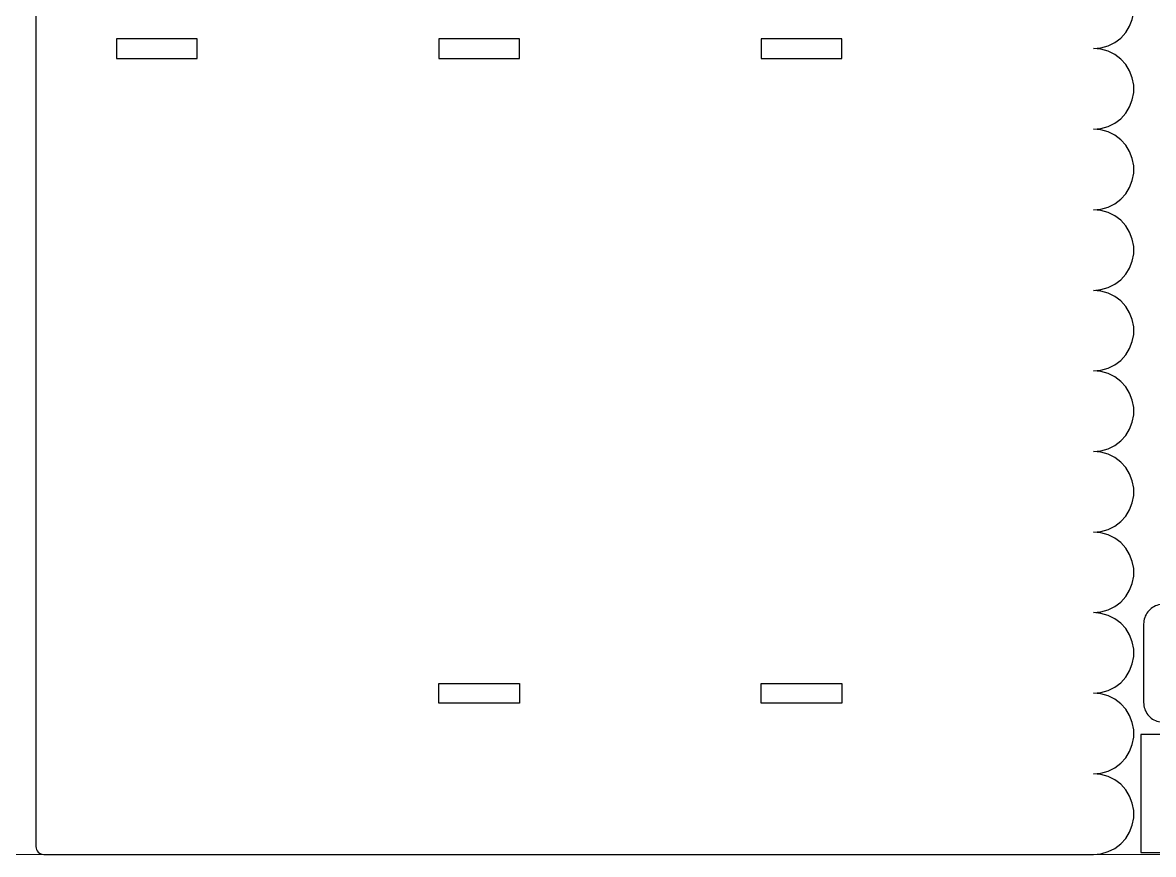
# Model space of a CAD drawing. Header units: millimetres. Extents: x -3928 to -434, y -548 to 1409.
# Drawn here: x -3645.7 to -3358.1, y 422.4 to 634 of the extents above; entities that cross this region are included whole.
import ezdxf

# ---------------------------------------------------------------- set-up
doc = ezdxf.new("R2010")
doc.units = ezdxf.units.MM
doc.header["$MEASUREMENT"] = 0
doc.layers.add('layer 1', color=7, linetype='Continuous')

msp = doc.modelspace()

# ---------------------------------------------------------------- linework, layer by layer
at = {"layer": 'layer 1', "color": 250, "lineweight": 9}
msp.add_lwpolyline([(-3928.424, 422.392), (-2728.424, 422.392), (-2728.424, 1322.392), (-3928.424, 1322.392), (-3928.424, 422.392)], close=True, dxfattribs=at)
at = {"layer": 'layer 1', "color": 1, "lineweight": 25}
for points in [[(-3642.3643, 830.392), (-3642.3643, 830.392), (-3642.3643, 424.392), (-3642.3643, 424.392)], [(-3601.3645, 629.8921), (-3601.3645, 629.8921), (-3621.8644, 629.8921), (-3621.8644, 629.8921)], [(-3621.8644, 629.8921), (-3621.8644, 629.8921), (-3621.8644, 624.8922), (-3621.8644, 624.8922)], [(-3601.3645, 624.8922), (-3601.3645, 624.8922), (-3601.3645, 629.8921), (-3601.3645, 629.8921)], [(-3519.3644, 629.8921), (-3519.3644, 629.8921), (-3539.8644, 629.8921), (-3539.8644, 629.8921)], [(-3539.8644, 629.8921), (-3539.8644, 629.8921), (-3539.8644, 624.8922), (-3539.8644, 624.8922)], [(-3519.3644, 624.8922), (-3519.3644, 624.8922), (-3519.3644, 629.8921), (-3519.3644, 629.8921)], [(-3457.8643, 629.8921), (-3457.8643, 629.8921), (-3457.8643, 624.8922), (-3457.8643, 624.8922)], [(-3437.3644, 629.8921), (-3437.3644, 629.8921), (-3457.8643, 629.8921), (-3457.8643, 629.8921)], [(-3437.3644, 624.8922), (-3437.3644, 624.8922), (-3437.3644, 629.8921), (-3437.3644, 629.8921)], [(-3621.8644, 624.8922), (-3621.8644, 624.8922), (-3601.3645, 624.8922), (-3601.3645, 624.8922)], [(-3539.8644, 624.8922), (-3539.8644, 624.8922), (-3519.3644, 624.8922), (-3519.3644, 624.8922)], [(-3457.8643, 624.8922), (-3457.8643, 624.8922), (-3437.3644, 624.8922), (-3437.3644, 624.8922)], [(-3360.5324, 481.0065), (-3360.5324, 481.0065), (-3360.5324, 461.0064), (-3360.5324, 461.0064)], [(-3539.8644, 465.8921), (-3539.8644, 465.8921), (-3519.3644, 465.8921), (-3519.3644, 465.8921)], [(-3539.8644, 460.8922), (-3539.8644, 460.8922), (-3539.8644, 465.8921), (-3539.8644, 465.8921)], [(-3519.3644, 465.8921), (-3519.3644, 465.8921), (-3519.3644, 460.8922), (-3519.3644, 460.8922)], [(-3457.8643, 465.8921), (-3457.8643, 465.8921), (-3437.3644, 465.8921), (-3437.3644, 465.8921)], [(-3457.8643, 460.8922), (-3457.8643, 460.8922), (-3457.8643, 465.8921), (-3457.8643, 465.8921)], [(-3437.3644, 465.8921), (-3437.3644, 465.8921), (-3437.3644, 460.8922), (-3437.3644, 460.8922)], [(-3519.3644, 460.8922), (-3519.3644, 460.8922), (-3539.8644, 460.8922), (-3539.8644, 460.8922)], [(-3437.3644, 460.8922), (-3437.3644, 460.8922), (-3457.8643, 460.8922), (-3457.8643, 460.8922)], [(-3361.2872, 452.8908), (-3361.2872, 452.8908), (-3361.2872, 422.8909), (-3361.2872, 422.8909)], [(-3301.2871, 452.8908), (-3301.2871, 452.8908), (-3361.2872, 452.8908), (-3361.2872, 452.8908)], [(-3640.3644, 422.3921), (-3640.3644, 422.3921), (-3373.2746, 422.3921), (-3373.2746, 422.3921)], [(-3361.2872, 422.8909), (-3361.2872, 422.8909), (-3301.2871, 422.8909), (-3301.2871, 422.8909)]]:
    msp.add_open_spline(points, degree=3, dxfattribs=at)
for points, knots in [([(-3373.2746, 627.392), (-3373.2746, 627.392), (-3371.3911, 627.5666), (-3371.3911, 627.5666), (-3371.3911, 627.5666), (-3371.3911, 627.5666), (-3369.5718, 628.0841), (-3369.5718, 628.0841), (-3369.5718, 628.0841), (-3369.5718, 628.0841), (-3367.8785, 628.9273), (-3367.8785, 628.9273), (-3367.8785, 628.9273), (-3367.8785, 628.9273), (-3366.369, 630.0671), (-3366.369, 630.0671), (-3366.369, 630.0671), (-3366.369, 630.0671), (-3365.0947, 631.4652), (-3365.0947, 631.4652), (-3365.0947, 631.4652), (-3365.0947, 631.4652), (-3364.0992, 633.0731), (-3364.0992, 633.0731), (-3364.0992, 633.0731), (-3364.0992, 633.0731), (-3363.4159, 634.837), (-3363.4159, 634.837), (-3363.4159, 634.837), (-3363.4159, 634.837), (-3363.0684, 636.6961), (-3363.0684, 636.6961), (-3363.0684, 636.6961), (-3363.0684, 636.6961), (-3363.0684, 638.5877), (-3363.0684, 638.5877), (-3363.0684, 638.5877), (-3363.0684, 638.5877), (-3363.4159, 640.4472), (-3363.4159, 640.4472), (-3363.4159, 640.4472), (-3363.4159, 640.4472), (-3364.0992, 642.2108), (-3364.0992, 642.2108), (-3364.0992, 642.2108), (-3364.0992, 642.2108), (-3365.0947, 643.8191), (-3365.0947, 643.8191), (-3365.0947, 643.8191), (-3365.0947, 643.8191), (-3366.369, 645.2168), (-3366.369, 645.2168), (-3366.369, 645.2168), (-3366.369, 645.2168), (-3367.8785, 646.357), (-3367.8785, 646.357), (-3367.8785, 646.357), (-3367.8785, 646.357), (-3369.5718, 647.1998), (-3369.5718, 647.1998), (-3369.5718, 647.1998), (-3369.5718, 647.1998), (-3371.3911, 647.7176), (-3371.3911, 647.7176), (-3371.3911, 647.7176), (-3371.3911, 647.7176), (-3373.2746, 647.8919), (-3373.2746, 647.8919)], [0, 0, 0, 0, 0.05555556, 0.05555556, 0.05555556, 0.05555556, 0.11111111, 0.11111111, 0.11111111, 0.11111111, 0.16666667, 0.16666667, 0.16666667, 0.16666667, 0.22222222, 0.22222222, 0.22222222, 0.22222222, 0.27777778, 0.27777778, 0.27777778, 0.27777778, 0.33333333, 0.33333333, 0.33333333, 0.33333333, 0.38888889, 0.38888889, 0.38888889, 0.38888889, 0.44444444, 0.44444444, 0.44444444, 0.44444444, 0.5, 0.5, 0.5, 0.5, 0.55555556, 0.55555556, 0.55555556, 0.55555556, 0.61111111, 0.61111111, 0.61111111, 0.61111111, 0.66666667, 0.66666667, 0.66666667, 0.66666667, 0.72222222, 0.72222222, 0.72222222, 0.72222222, 0.77777778, 0.77777778, 0.77777778, 0.77777778, 0.83333333, 0.83333333, 0.83333333, 0.83333333, 0.88888889, 0.88888889, 0.88888889, 0.88888889, 1, 1, 1, 1]), ([(-3373.2746, 606.8921), (-3373.2746, 606.8921), (-3371.3911, 607.0667), (-3371.3911, 607.0667), (-3371.3911, 607.0667), (-3371.3911, 607.0667), (-3369.5718, 607.5842), (-3369.5718, 607.5842), (-3369.5718, 607.5842), (-3369.5718, 607.5842), (-3367.8785, 608.4274), (-3367.8785, 608.4274), (-3367.8785, 608.4274), (-3367.8785, 608.4274), (-3366.369, 609.5672), (-3366.369, 609.5672), (-3366.369, 609.5672), (-3366.369, 609.5672), (-3365.0947, 610.9649), (-3365.0947, 610.9649), (-3365.0947, 610.9649), (-3365.0947, 610.9649), (-3364.0992, 612.5732), (-3364.0992, 612.5732), (-3364.0992, 612.5732), (-3364.0992, 612.5732), (-3363.4159, 614.3371), (-3363.4159, 614.3371), (-3363.4159, 614.3371), (-3363.4159, 614.3371), (-3363.0684, 616.1962), (-3363.0684, 616.1962), (-3363.0684, 616.1962), (-3363.0684, 616.1962), (-3363.0684, 618.0878), (-3363.0684, 618.0878), (-3363.0684, 618.0878), (-3363.0684, 618.0878), (-3363.4159, 619.947), (-3363.4159, 619.947), (-3363.4159, 619.947), (-3363.4159, 619.947), (-3364.0992, 621.7109), (-3364.0992, 621.7109), (-3364.0992, 621.7109), (-3364.0992, 621.7109), (-3365.0947, 623.3192), (-3365.0947, 623.3192), (-3365.0947, 623.3192), (-3365.0947, 623.3192), (-3366.369, 624.7169), (-3366.369, 624.7169), (-3366.369, 624.7169), (-3366.369, 624.7169), (-3367.8785, 625.8567), (-3367.8785, 625.8567), (-3367.8785, 625.8567), (-3367.8785, 625.8567), (-3369.5718, 626.6998), (-3369.5718, 626.6998), (-3369.5718, 626.6998), (-3369.5718, 626.6998), (-3371.3911, 627.2177), (-3371.3911, 627.2177), (-3371.3911, 627.2177), (-3371.3911, 627.2177), (-3373.2746, 627.392), (-3373.2746, 627.392)], [0, 0, 0, 0, 0.05555556, 0.05555556, 0.05555556, 0.05555556, 0.11111111, 0.11111111, 0.11111111, 0.11111111, 0.16666667, 0.16666667, 0.16666667, 0.16666667, 0.22222222, 0.22222222, 0.22222222, 0.22222222, 0.27777778, 0.27777778, 0.27777778, 0.27777778, 0.33333333, 0.33333333, 0.33333333, 0.33333333, 0.38888889, 0.38888889, 0.38888889, 0.38888889, 0.44444444, 0.44444444, 0.44444444, 0.44444444, 0.5, 0.5, 0.5, 0.5, 0.55555556, 0.55555556, 0.55555556, 0.55555556, 0.61111111, 0.61111111, 0.61111111, 0.61111111, 0.66666667, 0.66666667, 0.66666667, 0.66666667, 0.72222222, 0.72222222, 0.72222222, 0.72222222, 0.77777778, 0.77777778, 0.77777778, 0.77777778, 0.83333333, 0.83333333, 0.83333333, 0.83333333, 0.88888889, 0.88888889, 0.88888889, 0.88888889, 1, 1, 1, 1]), ([(-3373.2746, 586.3922), (-3373.2746, 586.3922), (-3371.3911, 586.5668), (-3371.3911, 586.5668), (-3371.3911, 586.5668), (-3371.3911, 586.5668), (-3369.5718, 587.0843), (-3369.5718, 587.0843), (-3369.5718, 587.0843), (-3369.5718, 587.0843), (-3367.8785, 587.9274), (-3367.8785, 587.9274), (-3367.8785, 587.9274), (-3367.8785, 587.9274), (-3366.369, 589.0673), (-3366.369, 589.0673), (-3366.369, 589.0673), (-3366.369, 589.0673), (-3365.0947, 590.465), (-3365.0947, 590.465), (-3365.0947, 590.465), (-3365.0947, 590.465), (-3364.0992, 592.0733), (-3364.0992, 592.0733), (-3364.0992, 592.0733), (-3364.0992, 592.0733), (-3363.4159, 593.8372), (-3363.4159, 593.8372), (-3363.4159, 593.8372), (-3363.4159, 593.8372), (-3363.0684, 595.6963), (-3363.0684, 595.6963), (-3363.0684, 595.6963), (-3363.0684, 595.6963), (-3363.0684, 597.5879), (-3363.0684, 597.5879), (-3363.0684, 597.5879), (-3363.0684, 597.5879), (-3363.4159, 599.447), (-3363.4159, 599.447), (-3363.4159, 599.447), (-3363.4159, 599.447), (-3364.0992, 601.2109), (-3364.0992, 601.2109), (-3364.0992, 601.2109), (-3364.0992, 601.2109), (-3365.0947, 602.8189), (-3365.0947, 602.8189), (-3365.0947, 602.8189), (-3365.0947, 602.8189), (-3366.369, 604.217), (-3366.369, 604.217), (-3366.369, 604.217), (-3366.369, 604.217), (-3367.8785, 605.3568), (-3367.8785, 605.3568), (-3367.8785, 605.3568), (-3367.8785, 605.3568), (-3369.5718, 606.1999), (-3369.5718, 606.1999), (-3369.5718, 606.1999), (-3369.5718, 606.1999), (-3371.3911, 606.7174), (-3371.3911, 606.7174), (-3371.3911, 606.7174), (-3371.3911, 606.7174), (-3373.2746, 606.8921), (-3373.2746, 606.8921)], [0, 0, 0, 0, 0.05555556, 0.05555556, 0.05555556, 0.05555556, 0.11111111, 0.11111111, 0.11111111, 0.11111111, 0.16666667, 0.16666667, 0.16666667, 0.16666667, 0.22222222, 0.22222222, 0.22222222, 0.22222222, 0.27777778, 0.27777778, 0.27777778, 0.27777778, 0.33333333, 0.33333333, 0.33333333, 0.33333333, 0.38888889, 0.38888889, 0.38888889, 0.38888889, 0.44444444, 0.44444444, 0.44444444, 0.44444444, 0.5, 0.5, 0.5, 0.5, 0.55555556, 0.55555556, 0.55555556, 0.55555556, 0.61111111, 0.61111111, 0.61111111, 0.61111111, 0.66666667, 0.66666667, 0.66666667, 0.66666667, 0.72222222, 0.72222222, 0.72222222, 0.72222222, 0.77777778, 0.77777778, 0.77777778, 0.77777778, 0.83333333, 0.83333333, 0.83333333, 0.83333333, 0.88888889, 0.88888889, 0.88888889, 0.88888889, 1, 1, 1, 1]), ([(-3373.2746, 565.8922), (-3373.2746, 565.8922), (-3371.3911, 566.0665), (-3371.3911, 566.0665), (-3371.3911, 566.0665), (-3371.3911, 566.0665), (-3369.5718, 566.5844), (-3369.5718, 566.5844), (-3369.5718, 566.5844), (-3369.5718, 566.5844), (-3367.8785, 567.4272), (-3367.8785, 567.4272), (-3367.8785, 567.4272), (-3367.8785, 567.4272), (-3366.369, 568.5673), (-3366.369, 568.5673), (-3366.369, 568.5673), (-3366.369, 568.5673), (-3365.0947, 569.9651), (-3365.0947, 569.9651), (-3365.0947, 569.9651), (-3365.0947, 569.9651), (-3364.0992, 571.5734), (-3364.0992, 571.5734), (-3364.0992, 571.5734), (-3364.0992, 571.5734), (-3363.4159, 573.3369), (-3363.4159, 573.3369), (-3363.4159, 573.3369), (-3363.4159, 573.3369), (-3363.0684, 575.1964), (-3363.0684, 575.1964), (-3363.0684, 575.1964), (-3363.0684, 575.1964), (-3363.0684, 577.088), (-3363.0684, 577.088), (-3363.0684, 577.088), (-3363.0684, 577.088), (-3363.4159, 578.9471), (-3363.4159, 578.9471), (-3363.4159, 578.9471), (-3363.4159, 578.9471), (-3364.0992, 580.711), (-3364.0992, 580.711), (-3364.0992, 580.711), (-3364.0992, 580.711), (-3365.0947, 582.319), (-3365.0947, 582.319), (-3365.0947, 582.319), (-3365.0947, 582.319), (-3366.369, 583.717), (-3366.369, 583.717), (-3366.369, 583.717), (-3366.369, 583.717), (-3367.8785, 584.8569), (-3367.8785, 584.8569), (-3367.8785, 584.8569), (-3367.8785, 584.8569), (-3369.5718, 585.7), (-3369.5718, 585.7), (-3369.5718, 585.7), (-3369.5718, 585.7), (-3371.3911, 586.2175), (-3371.3911, 586.2175), (-3371.3911, 586.2175), (-3371.3911, 586.2175), (-3373.2746, 586.3922), (-3373.2746, 586.3922)], [0, 0, 0, 0, 0.05555556, 0.05555556, 0.05555556, 0.05555556, 0.11111111, 0.11111111, 0.11111111, 0.11111111, 0.16666667, 0.16666667, 0.16666667, 0.16666667, 0.22222222, 0.22222222, 0.22222222, 0.22222222, 0.27777778, 0.27777778, 0.27777778, 0.27777778, 0.33333333, 0.33333333, 0.33333333, 0.33333333, 0.38888889, 0.38888889, 0.38888889, 0.38888889, 0.44444444, 0.44444444, 0.44444444, 0.44444444, 0.5, 0.5, 0.5, 0.5, 0.55555556, 0.55555556, 0.55555556, 0.55555556, 0.61111111, 0.61111111, 0.61111111, 0.61111111, 0.66666667, 0.66666667, 0.66666667, 0.66666667, 0.72222222, 0.72222222, 0.72222222, 0.72222222, 0.77777778, 0.77777778, 0.77777778, 0.77777778, 0.83333333, 0.83333333, 0.83333333, 0.83333333, 0.88888889, 0.88888889, 0.88888889, 0.88888889, 1, 1, 1, 1]), ([(-3373.2746, 545.392), (-3373.2746, 545.392), (-3371.3911, 545.5666), (-3371.3911, 545.5666), (-3371.3911, 545.5666), (-3371.3911, 545.5666), (-3369.5718, 546.0841), (-3369.5718, 546.0841), (-3369.5718, 546.0841), (-3369.5718, 546.0841), (-3367.8785, 546.9273), (-3367.8785, 546.9273), (-3367.8785, 546.9273), (-3367.8785, 546.9273), (-3366.369, 548.0671), (-3366.369, 548.0671), (-3366.369, 548.0671), (-3366.369, 548.0671), (-3365.0947, 549.4651), (-3365.0947, 549.4651), (-3365.0947, 549.4651), (-3365.0947, 549.4651), (-3364.0992, 551.0731), (-3364.0992, 551.0731), (-3364.0992, 551.0731), (-3364.0992, 551.0731), (-3363.4159, 552.837), (-3363.4159, 552.837), (-3363.4159, 552.837), (-3363.4159, 552.837), (-3363.0684, 554.6965), (-3363.0684, 554.6965), (-3363.0684, 554.6965), (-3363.0684, 554.6965), (-3363.0684, 556.5877), (-3363.0684, 556.5877), (-3363.0684, 556.5877), (-3363.0684, 556.5877), (-3363.4159, 558.4472), (-3363.4159, 558.4472), (-3363.4159, 558.4472), (-3363.4159, 558.4472), (-3364.0992, 560.2107), (-3364.0992, 560.2107), (-3364.0992, 560.2107), (-3364.0992, 560.2107), (-3365.0947, 561.8191), (-3365.0947, 561.8191), (-3365.0947, 561.8191), (-3365.0947, 561.8191), (-3366.369, 563.2168), (-3366.369, 563.2168), (-3366.369, 563.2168), (-3366.369, 563.2168), (-3367.8785, 564.3569), (-3367.8785, 564.3569), (-3367.8785, 564.3569), (-3367.8785, 564.3569), (-3369.5718, 565.2001), (-3369.5718, 565.2001), (-3369.5718, 565.2001), (-3369.5718, 565.2001), (-3371.3911, 565.7176), (-3371.3911, 565.7176), (-3371.3911, 565.7176), (-3371.3911, 565.7176), (-3373.2746, 565.8922), (-3373.2746, 565.8922)], [0, 0, 0, 0, 0.05555556, 0.05555556, 0.05555556, 0.05555556, 0.11111111, 0.11111111, 0.11111111, 0.11111111, 0.16666667, 0.16666667, 0.16666667, 0.16666667, 0.22222222, 0.22222222, 0.22222222, 0.22222222, 0.27777778, 0.27777778, 0.27777778, 0.27777778, 0.33333333, 0.33333333, 0.33333333, 0.33333333, 0.38888889, 0.38888889, 0.38888889, 0.38888889, 0.44444444, 0.44444444, 0.44444444, 0.44444444, 0.5, 0.5, 0.5, 0.5, 0.55555556, 0.55555556, 0.55555556, 0.55555556, 0.61111111, 0.61111111, 0.61111111, 0.61111111, 0.66666667, 0.66666667, 0.66666667, 0.66666667, 0.72222222, 0.72222222, 0.72222222, 0.72222222, 0.77777778, 0.77777778, 0.77777778, 0.77777778, 0.83333333, 0.83333333, 0.83333333, 0.83333333, 0.88888889, 0.88888889, 0.88888889, 0.88888889, 1, 1, 1, 1]), ([(-3373.2746, 524.892), (-3373.2746, 524.892), (-3371.3911, 525.0667), (-3371.3911, 525.0667), (-3371.3911, 525.0667), (-3371.3911, 525.0667), (-3369.5718, 525.5842), (-3369.5718, 525.5842), (-3369.5718, 525.5842), (-3369.5718, 525.5842), (-3367.8785, 526.4273), (-3367.8785, 526.4273), (-3367.8785, 526.4273), (-3367.8785, 526.4273), (-3366.369, 527.5672), (-3366.369, 527.5672), (-3366.369, 527.5672), (-3366.369, 527.5672), (-3365.0947, 528.9652), (-3365.0947, 528.9652), (-3365.0947, 528.9652), (-3365.0947, 528.9652), (-3364.0992, 530.5732), (-3364.0992, 530.5732), (-3364.0992, 530.5732), (-3364.0992, 530.5732), (-3363.4159, 532.3371), (-3363.4159, 532.3371), (-3363.4159, 532.3371), (-3363.4159, 532.3371), (-3363.0684, 534.1962), (-3363.0684, 534.1962), (-3363.0684, 534.1962), (-3363.0684, 534.1962), (-3363.0684, 536.0878), (-3363.0684, 536.0878), (-3363.0684, 536.0878), (-3363.0684, 536.0878), (-3363.4159, 537.9473), (-3363.4159, 537.9473), (-3363.4159, 537.9473), (-3363.4159, 537.9473), (-3364.0992, 539.7108), (-3364.0992, 539.7108), (-3364.0992, 539.7108), (-3364.0992, 539.7108), (-3365.0947, 541.3191), (-3365.0947, 541.3191), (-3365.0947, 541.3191), (-3365.0947, 541.3191), (-3366.369, 542.7169), (-3366.369, 542.7169), (-3366.369, 542.7169), (-3366.369, 542.7169), (-3367.8785, 543.8567), (-3367.8785, 543.8567), (-3367.8785, 543.8567), (-3367.8785, 543.8567), (-3369.5718, 544.6998), (-3369.5718, 544.6998), (-3369.5718, 544.6998), (-3369.5718, 544.6998), (-3371.3911, 545.2177), (-3371.3911, 545.2177), (-3371.3911, 545.2177), (-3371.3911, 545.2177), (-3373.2746, 545.392), (-3373.2746, 545.392)], [0, 0, 0, 0, 0.05555556, 0.05555556, 0.05555556, 0.05555556, 0.11111111, 0.11111111, 0.11111111, 0.11111111, 0.16666667, 0.16666667, 0.16666667, 0.16666667, 0.22222222, 0.22222222, 0.22222222, 0.22222222, 0.27777778, 0.27777778, 0.27777778, 0.27777778, 0.33333333, 0.33333333, 0.33333333, 0.33333333, 0.38888889, 0.38888889, 0.38888889, 0.38888889, 0.44444444, 0.44444444, 0.44444444, 0.44444444, 0.5, 0.5, 0.5, 0.5, 0.55555556, 0.55555556, 0.55555556, 0.55555556, 0.61111111, 0.61111111, 0.61111111, 0.61111111, 0.66666667, 0.66666667, 0.66666667, 0.66666667, 0.72222222, 0.72222222, 0.72222222, 0.72222222, 0.77777778, 0.77777778, 0.77777778, 0.77777778, 0.83333333, 0.83333333, 0.83333333, 0.83333333, 0.88888889, 0.88888889, 0.88888889, 0.88888889, 1, 1, 1, 1]), ([(-3373.2746, 504.3921), (-3373.2746, 504.3921), (-3371.3911, 504.5668), (-3371.3911, 504.5668), (-3371.3911, 504.5668), (-3371.3911, 504.5668), (-3369.5718, 505.0843), (-3369.5718, 505.0843), (-3369.5718, 505.0843), (-3369.5718, 505.0843), (-3367.8785, 505.9274), (-3367.8785, 505.9274), (-3367.8785, 505.9274), (-3367.8785, 505.9274), (-3366.369, 507.0672), (-3366.369, 507.0672), (-3366.369, 507.0672), (-3366.369, 507.0672), (-3365.0947, 508.465), (-3365.0947, 508.465), (-3365.0947, 508.465), (-3365.0947, 508.465), (-3364.0992, 510.0733), (-3364.0992, 510.0733), (-3364.0992, 510.0733), (-3364.0992, 510.0733), (-3363.4159, 511.8372), (-3363.4159, 511.8372), (-3363.4159, 511.8372), (-3363.4159, 511.8372), (-3363.0684, 513.6963), (-3363.0684, 513.6963), (-3363.0684, 513.6963), (-3363.0684, 513.6963), (-3363.0684, 515.5879), (-3363.0684, 515.5879), (-3363.0684, 515.5879), (-3363.0684, 515.5879), (-3363.4159, 517.447), (-3363.4159, 517.447), (-3363.4159, 517.447), (-3363.4159, 517.447), (-3364.0992, 519.2109), (-3364.0992, 519.2109), (-3364.0992, 519.2109), (-3364.0992, 519.2109), (-3365.0947, 520.8192), (-3365.0947, 520.8192), (-3365.0947, 520.8192), (-3365.0947, 520.8192), (-3366.369, 522.2169), (-3366.369, 522.2169), (-3366.369, 522.2169), (-3366.369, 522.2169), (-3367.8785, 523.3568), (-3367.8785, 523.3568), (-3367.8785, 523.3568), (-3367.8785, 523.3568), (-3369.5718, 524.1999), (-3369.5718, 524.1999), (-3369.5718, 524.1999), (-3369.5718, 524.1999), (-3371.3911, 524.7174), (-3371.3911, 524.7174), (-3371.3911, 524.7174), (-3371.3911, 524.7174), (-3373.2746, 524.892), (-3373.2746, 524.892)], [0, 0, 0, 0, 0.05555556, 0.05555556, 0.05555556, 0.05555556, 0.11111111, 0.11111111, 0.11111111, 0.11111111, 0.16666667, 0.16666667, 0.16666667, 0.16666667, 0.22222222, 0.22222222, 0.22222222, 0.22222222, 0.27777778, 0.27777778, 0.27777778, 0.27777778, 0.33333333, 0.33333333, 0.33333333, 0.33333333, 0.38888889, 0.38888889, 0.38888889, 0.38888889, 0.44444444, 0.44444444, 0.44444444, 0.44444444, 0.5, 0.5, 0.5, 0.5, 0.55555556, 0.55555556, 0.55555556, 0.55555556, 0.61111111, 0.61111111, 0.61111111, 0.61111111, 0.66666667, 0.66666667, 0.66666667, 0.66666667, 0.72222222, 0.72222222, 0.72222222, 0.72222222, 0.77777778, 0.77777778, 0.77777778, 0.77777778, 0.83333333, 0.83333333, 0.83333333, 0.83333333, 0.88888889, 0.88888889, 0.88888889, 0.88888889, 1, 1, 1, 1]), ([(-3373.2746, 483.8922), (-3373.2746, 483.8922), (-3371.3911, 484.0665), (-3371.3911, 484.0665), (-3371.3911, 484.0665), (-3371.3911, 484.0665), (-3369.5718, 484.5844), (-3369.5718, 484.5844), (-3369.5718, 484.5844), (-3369.5718, 484.5844), (-3367.8785, 485.4275), (-3367.8785, 485.4275), (-3367.8785, 485.4275), (-3367.8785, 485.4275), (-3366.369, 486.5673), (-3366.369, 486.5673), (-3366.369, 486.5673), (-3366.369, 486.5673), (-3365.0947, 487.965), (-3365.0947, 487.965), (-3365.0947, 487.965), (-3365.0947, 487.965), (-3364.0992, 489.5733), (-3364.0992, 489.5733), (-3364.0992, 489.5733), (-3364.0992, 489.5733), (-3363.4159, 491.3369), (-3363.4159, 491.3369), (-3363.4159, 491.3369), (-3363.4159, 491.3369), (-3363.0684, 493.1964), (-3363.0684, 493.1964), (-3363.0684, 493.1964), (-3363.0684, 493.1964), (-3363.0684, 495.088), (-3363.0684, 495.088), (-3363.0684, 495.088), (-3363.0684, 495.088), (-3363.4159, 496.9471), (-3363.4159, 496.9471), (-3363.4159, 496.9471), (-3363.4159, 496.9471), (-3364.0992, 498.711), (-3364.0992, 498.711), (-3364.0992, 498.711), (-3364.0992, 498.711), (-3365.0947, 500.319), (-3365.0947, 500.319), (-3365.0947, 500.319), (-3365.0947, 500.319), (-3366.369, 501.717), (-3366.369, 501.717), (-3366.369, 501.717), (-3366.369, 501.717), (-3367.8785, 502.8568), (-3367.8785, 502.8568), (-3367.8785, 502.8568), (-3367.8785, 502.8568), (-3369.5718, 503.7), (-3369.5718, 503.7), (-3369.5718, 503.7), (-3369.5718, 503.7), (-3371.3911, 504.2175), (-3371.3911, 504.2175), (-3371.3911, 504.2175), (-3371.3911, 504.2175), (-3373.2746, 504.3921), (-3373.2746, 504.3921)], [0, 0, 0, 0, 0.05555556, 0.05555556, 0.05555556, 0.05555556, 0.11111111, 0.11111111, 0.11111111, 0.11111111, 0.16666667, 0.16666667, 0.16666667, 0.16666667, 0.22222222, 0.22222222, 0.22222222, 0.22222222, 0.27777778, 0.27777778, 0.27777778, 0.27777778, 0.33333333, 0.33333333, 0.33333333, 0.33333333, 0.38888889, 0.38888889, 0.38888889, 0.38888889, 0.44444444, 0.44444444, 0.44444444, 0.44444444, 0.5, 0.5, 0.5, 0.5, 0.55555556, 0.55555556, 0.55555556, 0.55555556, 0.61111111, 0.61111111, 0.61111111, 0.61111111, 0.66666667, 0.66666667, 0.66666667, 0.66666667, 0.72222222, 0.72222222, 0.72222222, 0.72222222, 0.77777778, 0.77777778, 0.77777778, 0.77777778, 0.83333333, 0.83333333, 0.83333333, 0.83333333, 0.88888889, 0.88888889, 0.88888889, 0.88888889, 1, 1, 1, 1]), ([(-3373.2746, 463.3919), (-3373.2746, 463.3919), (-3371.3911, 463.5666), (-3371.3911, 463.5666), (-3371.3911, 463.5666), (-3371.3911, 463.5666), (-3369.5718, 464.0841), (-3369.5718, 464.0841), (-3369.5718, 464.0841), (-3369.5718, 464.0841), (-3367.8785, 464.9272), (-3367.8785, 464.9272), (-3367.8785, 464.9272), (-3367.8785, 464.9272), (-3366.369, 466.0671), (-3366.369, 466.0671), (-3366.369, 466.0671), (-3366.369, 466.0671), (-3365.0947, 467.4651), (-3365.0947, 467.4651), (-3365.0947, 467.4651), (-3365.0947, 467.4651), (-3364.0992, 469.0734), (-3364.0992, 469.0734), (-3364.0992, 469.0734), (-3364.0992, 469.0734), (-3363.4159, 470.837), (-3363.4159, 470.837), (-3363.4159, 470.837), (-3363.4159, 470.837), (-3363.0684, 472.6965), (-3363.0684, 472.6965), (-3363.0684, 472.6965), (-3363.0684, 472.6965), (-3363.0684, 474.5877), (-3363.0684, 474.5877), (-3363.0684, 474.5877), (-3363.0684, 474.5877), (-3363.4159, 476.4472), (-3363.4159, 476.4472), (-3363.4159, 476.4472), (-3363.4159, 476.4472), (-3364.0992, 478.2107), (-3364.0992, 478.2107), (-3364.0992, 478.2107), (-3364.0992, 478.2107), (-3365.0947, 479.819), (-3365.0947, 479.819), (-3365.0947, 479.819), (-3365.0947, 479.819), (-3366.369, 481.2167), (-3366.369, 481.2167), (-3366.369, 481.2167), (-3366.369, 481.2167), (-3367.8785, 482.3569), (-3367.8785, 482.3569), (-3367.8785, 482.3569), (-3367.8785, 482.3569), (-3369.5718, 483.2001), (-3369.5718, 483.2001), (-3369.5718, 483.2001), (-3369.5718, 483.2001), (-3371.3911, 483.7176), (-3371.3911, 483.7176), (-3371.3911, 483.7176), (-3371.3911, 483.7176), (-3373.2746, 483.8922), (-3373.2746, 483.8922)], [0, 0, 0, 0, 0.05555556, 0.05555556, 0.05555556, 0.05555556, 0.11111111, 0.11111111, 0.11111111, 0.11111111, 0.16666667, 0.16666667, 0.16666667, 0.16666667, 0.22222222, 0.22222222, 0.22222222, 0.22222222, 0.27777778, 0.27777778, 0.27777778, 0.27777778, 0.33333333, 0.33333333, 0.33333333, 0.33333333, 0.38888889, 0.38888889, 0.38888889, 0.38888889, 0.44444444, 0.44444444, 0.44444444, 0.44444444, 0.5, 0.5, 0.5, 0.5, 0.55555556, 0.55555556, 0.55555556, 0.55555556, 0.61111111, 0.61111111, 0.61111111, 0.61111111, 0.66666667, 0.66666667, 0.66666667, 0.66666667, 0.72222222, 0.72222222, 0.72222222, 0.72222222, 0.77777778, 0.77777778, 0.77777778, 0.77777778, 0.83333333, 0.83333333, 0.83333333, 0.83333333, 0.88888889, 0.88888889, 0.88888889, 0.88888889, 1, 1, 1, 1]), ([(-3355.5325, 486.0064), (-3355.5325, 486.0064), (-3355.9453, 485.9895), (-3355.9453, 485.9895), (-3355.9453, 485.9895), (-3355.9453, 485.9895), (-3356.3555, 485.9383), (-3356.3555, 485.9383), (-3356.3555, 485.9383), (-3356.3555, 485.9383), (-3356.7598, 485.8533), (-3356.7598, 485.8533), (-3356.7598, 485.8533), (-3356.7598, 485.8533), (-3357.156, 485.7355), (-3357.156, 485.7355), (-3357.156, 485.7355), (-3357.156, 485.7355), (-3357.5409, 485.5852), (-3357.5409, 485.5852), (-3357.5409, 485.5852), (-3357.5409, 485.5852), (-3357.9123, 485.4039), (-3357.9123, 485.4039), (-3357.9123, 485.4039), (-3357.9123, 485.4039), (-3358.2672, 485.1922), (-3358.2672, 485.1922), (-3358.2672, 485.1922), (-3358.2672, 485.1922), (-3358.6034, 484.9519), (-3358.6034, 484.9519), (-3358.6034, 484.9519), (-3358.6034, 484.9519), (-3358.9188, 484.6849), (-3358.9188, 484.6849), (-3358.9188, 484.6849), (-3358.9188, 484.6849), (-3359.2113, 484.3928), (-3359.2113, 484.3928), (-3359.2113, 484.3928), (-3359.2113, 484.3928), (-3359.4783, 484.0774), (-3359.4783, 484.0774), (-3359.4783, 484.0774), (-3359.4783, 484.0774), (-3359.7182, 483.7412), (-3359.7182, 483.7412), (-3359.7182, 483.7412), (-3359.7182, 483.7412), (-3359.9299, 483.3863), (-3359.9299, 483.3863), (-3359.9299, 483.3863), (-3359.9299, 483.3863), (-3360.1112, 483.0148), (-3360.1112, 483.0148), (-3360.1112, 483.0148), (-3360.1112, 483.0148), (-3360.2615, 482.63), (-3360.2615, 482.63), (-3360.2615, 482.63), (-3360.2615, 482.63), (-3360.3797, 482.2338), (-3360.3797, 482.2338), (-3360.3797, 482.2338), (-3360.3797, 482.2338), (-3360.4643, 481.8295), (-3360.4643, 481.8295), (-3360.4643, 481.8295), (-3360.4643, 481.8295), (-3360.5155, 481.4192), (-3360.5155, 481.4192), (-3360.5155, 481.4192), (-3360.5155, 481.4192), (-3360.5324, 481.0065), (-3360.5324, 481.0065)], [0, 0, 0, 0, 0.05, 0.05, 0.05, 0.05, 0.1, 0.1, 0.1, 0.1, 0.15, 0.15, 0.15, 0.15, 0.2, 0.2, 0.2, 0.2, 0.25, 0.25, 0.25, 0.25, 0.3, 0.3, 0.3, 0.3, 0.35, 0.35, 0.35, 0.35, 0.4, 0.4, 0.4, 0.4, 0.45, 0.45, 0.45, 0.45, 0.5, 0.5, 0.5, 0.5, 0.55, 0.55, 0.55, 0.55, 0.6, 0.6, 0.6, 0.6, 0.65, 0.65, 0.65, 0.65, 0.7, 0.7, 0.7, 0.7, 0.75, 0.75, 0.75, 0.75, 0.8, 0.8, 0.8, 0.8, 0.85, 0.85, 0.85, 0.85, 0.9, 0.9, 0.9, 0.9, 1, 1, 1, 1]), ([(-3373.2746, 442.892), (-3373.2746, 442.892), (-3371.3911, 443.0667), (-3371.3911, 443.0667), (-3371.3911, 443.0667), (-3371.3911, 443.0667), (-3369.5718, 443.5842), (-3369.5718, 443.5842), (-3369.5718, 443.5842), (-3369.5718, 443.5842), (-3367.8785, 444.4273), (-3367.8785, 444.4273), (-3367.8785, 444.4273), (-3367.8785, 444.4273), (-3366.369, 445.5671), (-3366.369, 445.5671), (-3366.369, 445.5671), (-3366.369, 445.5671), (-3365.0947, 446.9652), (-3365.0947, 446.9652), (-3365.0947, 446.9652), (-3365.0947, 446.9652), (-3364.0992, 448.5732), (-3364.0992, 448.5732), (-3364.0992, 448.5732), (-3364.0992, 448.5732), (-3363.4159, 450.3371), (-3363.4159, 450.3371), (-3363.4159, 450.3371), (-3363.4159, 450.3371), (-3363.0684, 452.1962), (-3363.0684, 452.1962), (-3363.0684, 452.1962), (-3363.0684, 452.1962), (-3363.0684, 454.0878), (-3363.0684, 454.0878), (-3363.0684, 454.0878), (-3363.0684, 454.0878), (-3363.4159, 455.9473), (-3363.4159, 455.9473), (-3363.4159, 455.9473), (-3363.4159, 455.9473), (-3364.0992, 457.7108), (-3364.0992, 457.7108), (-3364.0992, 457.7108), (-3364.0992, 457.7108), (-3365.0947, 459.3191), (-3365.0947, 459.3191), (-3365.0947, 459.3191), (-3365.0947, 459.3191), (-3366.369, 460.7168), (-3366.369, 460.7168), (-3366.369, 460.7168), (-3366.369, 460.7168), (-3367.8785, 461.8567), (-3367.8785, 461.8567), (-3367.8785, 461.8567), (-3367.8785, 461.8567), (-3369.5718, 462.6998), (-3369.5718, 462.6998), (-3369.5718, 462.6998), (-3369.5718, 462.6998), (-3371.3911, 463.2177), (-3371.3911, 463.2177), (-3371.3911, 463.2177), (-3371.3911, 463.2177), (-3373.2746, 463.3919), (-3373.2746, 463.3919)], [0, 0, 0, 0, 0.05555556, 0.05555556, 0.05555556, 0.05555556, 0.11111111, 0.11111111, 0.11111111, 0.11111111, 0.16666667, 0.16666667, 0.16666667, 0.16666667, 0.22222222, 0.22222222, 0.22222222, 0.22222222, 0.27777778, 0.27777778, 0.27777778, 0.27777778, 0.33333333, 0.33333333, 0.33333333, 0.33333333, 0.38888889, 0.38888889, 0.38888889, 0.38888889, 0.44444444, 0.44444444, 0.44444444, 0.44444444, 0.5, 0.5, 0.5, 0.5, 0.55555556, 0.55555556, 0.55555556, 0.55555556, 0.61111111, 0.61111111, 0.61111111, 0.61111111, 0.66666667, 0.66666667, 0.66666667, 0.66666667, 0.72222222, 0.72222222, 0.72222222, 0.72222222, 0.77777778, 0.77777778, 0.77777778, 0.77777778, 0.83333333, 0.83333333, 0.83333333, 0.83333333, 0.88888889, 0.88888889, 0.88888889, 0.88888889, 1, 1, 1, 1]), ([(-3360.5324, 461.0064), (-3360.5324, 461.0064), (-3360.5155, 460.5937), (-3360.5155, 460.5937), (-3360.5155, 460.5937), (-3360.5155, 460.5937), (-3360.4643, 460.1834), (-3360.4643, 460.1834), (-3360.4643, 460.1834), (-3360.4643, 460.1834), (-3360.3797, 459.7791), (-3360.3797, 459.7791), (-3360.3797, 459.7791), (-3360.3797, 459.7791), (-3360.2615, 459.383), (-3360.2615, 459.383), (-3360.2615, 459.383), (-3360.2615, 459.383), (-3360.1112, 458.9981), (-3360.1112, 458.9981), (-3360.1112, 458.9981), (-3360.1112, 458.9981), (-3359.9299, 458.6266), (-3359.9299, 458.6266), (-3359.9299, 458.6266), (-3359.9299, 458.6266), (-3359.7182, 458.2717), (-3359.7182, 458.2717), (-3359.7182, 458.2717), (-3359.7182, 458.2717), (-3359.4783, 457.9352), (-3359.4783, 457.9352), (-3359.4783, 457.9352), (-3359.4783, 457.9352), (-3359.2113, 457.6201), (-3359.2113, 457.6201), (-3359.2113, 457.6201), (-3359.2113, 457.6201), (-3358.9188, 457.3277), (-3358.9188, 457.3277), (-3358.9188, 457.3277), (-3358.9188, 457.3277), (-3358.6034, 457.0606), (-3358.6034, 457.0606), (-3358.6034, 457.0606), (-3358.6034, 457.0606), (-3358.2672, 456.8204), (-3358.2672, 456.8204), (-3358.2672, 456.8204), (-3358.2672, 456.8204), (-3357.9123, 456.6091), (-3357.9123, 456.6091), (-3357.9123, 456.6091), (-3357.9123, 456.6091), (-3357.5409, 456.4274), (-3357.5409, 456.4274), (-3357.5409, 456.4274), (-3357.5409, 456.4274), (-3357.156, 456.2775), (-3357.156, 456.2775), (-3357.156, 456.2775), (-3357.156, 456.2775), (-3356.7598, 456.1593), (-3356.7598, 456.1593), (-3356.7598, 456.1593), (-3356.7598, 456.1593), (-3356.3555, 456.0746), (-3356.3555, 456.0746), (-3356.3555, 456.0746), (-3356.3555, 456.0746), (-3355.9453, 456.0235), (-3355.9453, 456.0235), (-3355.9453, 456.0235), (-3355.9453, 456.0235), (-3355.5325, 456.0065), (-3355.5325, 456.0065)], [0, 0, 0, 0, 0.05, 0.05, 0.05, 0.05, 0.1, 0.1, 0.1, 0.1, 0.15, 0.15, 0.15, 0.15, 0.2, 0.2, 0.2, 0.2, 0.25, 0.25, 0.25, 0.25, 0.3, 0.3, 0.3, 0.3, 0.35, 0.35, 0.35, 0.35, 0.4, 0.4, 0.4, 0.4, 0.45, 0.45, 0.45, 0.45, 0.5, 0.5, 0.5, 0.5, 0.55, 0.55, 0.55, 0.55, 0.6, 0.6, 0.6, 0.6, 0.65, 0.65, 0.65, 0.65, 0.7, 0.7, 0.7, 0.7, 0.75, 0.75, 0.75, 0.75, 0.8, 0.8, 0.8, 0.8, 0.85, 0.85, 0.85, 0.85, 0.9, 0.9, 0.9, 0.9, 1, 1, 1, 1]), ([(-3373.2746, 422.3921), (-3373.2746, 422.3921), (-3371.3911, 422.5667), (-3371.3911, 422.5667), (-3371.3911, 422.5667), (-3371.3911, 422.5667), (-3369.5718, 423.0843), (-3369.5718, 423.0843), (-3369.5718, 423.0843), (-3369.5718, 423.0843), (-3367.8785, 423.9274), (-3367.8785, 423.9274), (-3367.8785, 423.9274), (-3367.8785, 423.9274), (-3366.369, 425.0672), (-3366.369, 425.0672), (-3366.369, 425.0672), (-3366.369, 425.0672), (-3365.0947, 426.4649), (-3365.0947, 426.4649), (-3365.0947, 426.4649), (-3365.0947, 426.4649), (-3364.0992, 428.0732), (-3364.0992, 428.0732), (-3364.0992, 428.0732), (-3364.0992, 428.0732), (-3363.4159, 429.8371), (-3363.4159, 429.8371), (-3363.4159, 429.8371), (-3363.4159, 429.8371), (-3363.0684, 431.6963), (-3363.0684, 431.6963), (-3363.0684, 431.6963), (-3363.0684, 431.6963), (-3363.0684, 433.5879), (-3363.0684, 433.5879), (-3363.0684, 433.5879), (-3363.0684, 433.5879), (-3363.4159, 435.447), (-3363.4159, 435.447), (-3363.4159, 435.447), (-3363.4159, 435.447), (-3364.0992, 437.2109), (-3364.0992, 437.2109), (-3364.0992, 437.2109), (-3364.0992, 437.2109), (-3365.0947, 438.8192), (-3365.0947, 438.8192), (-3365.0947, 438.8192), (-3365.0947, 438.8192), (-3366.369, 440.2169), (-3366.369, 440.2169), (-3366.369, 440.2169), (-3366.369, 440.2169), (-3367.8785, 441.3567), (-3367.8785, 441.3567), (-3367.8785, 441.3567), (-3367.8785, 441.3567), (-3369.5718, 442.1999), (-3369.5718, 442.1999), (-3369.5718, 442.1999), (-3369.5718, 442.1999), (-3371.3911, 442.7174), (-3371.3911, 442.7174), (-3371.3911, 442.7174), (-3371.3911, 442.7174), (-3373.2746, 442.892), (-3373.2746, 442.892)], [0, 0, 0, 0, 0.05555556, 0.05555556, 0.05555556, 0.05555556, 0.11111111, 0.11111111, 0.11111111, 0.11111111, 0.16666667, 0.16666667, 0.16666667, 0.16666667, 0.22222222, 0.22222222, 0.22222222, 0.22222222, 0.27777778, 0.27777778, 0.27777778, 0.27777778, 0.33333333, 0.33333333, 0.33333333, 0.33333333, 0.38888889, 0.38888889, 0.38888889, 0.38888889, 0.44444444, 0.44444444, 0.44444444, 0.44444444, 0.5, 0.5, 0.5, 0.5, 0.55555556, 0.55555556, 0.55555556, 0.55555556, 0.61111111, 0.61111111, 0.61111111, 0.61111111, 0.66666667, 0.66666667, 0.66666667, 0.66666667, 0.72222222, 0.72222222, 0.72222222, 0.72222222, 0.77777778, 0.77777778, 0.77777778, 0.77777778, 0.83333333, 0.83333333, 0.83333333, 0.83333333, 0.88888889, 0.88888889, 0.88888889, 0.88888889, 1, 1, 1, 1]), ([(-3642.3643, 424.392), (-3642.3643, 424.392), (-3642.3258, 424.0018), (-3642.3258, 424.0018), (-3642.3258, 424.0018), (-3642.3258, 424.0018), (-3642.2123, 423.6268), (-3642.2123, 423.6268), (-3642.2123, 423.6268), (-3642.2123, 423.6268), (-3642.0274, 423.2808), (-3642.0274, 423.2808), (-3642.0274, 423.2808), (-3642.0274, 423.2808), (-3641.7787, 422.9777), (-3641.7787, 422.9777), (-3641.7787, 422.9777), (-3641.7787, 422.9777), (-3641.4757, 422.729), (-3641.4757, 422.729), (-3641.4757, 422.729), (-3641.4757, 422.729), (-3641.1299, 422.5442), (-3641.1299, 422.5442), (-3641.1299, 422.5442), (-3641.1299, 422.5442), (-3640.7546, 422.4306), (-3640.7546, 422.4306), (-3640.7546, 422.4306), (-3640.7546, 422.4306), (-3640.3644, 422.3921), (-3640.3644, 422.3921)], [0, 0, 0, 0, 0.11111111, 0.11111111, 0.11111111, 0.11111111, 0.22222222, 0.22222222, 0.22222222, 0.22222222, 0.33333333, 0.33333333, 0.33333333, 0.33333333, 0.44444444, 0.44444444, 0.44444444, 0.44444444, 0.55555556, 0.55555556, 0.55555556, 0.55555556, 0.66666667, 0.66666667, 0.66666667, 0.66666667, 0.77777778, 0.77777778, 0.77777778, 0.77777778, 1, 1, 1, 1])]:
    msp.add_open_spline(points, degree=3, knots=knots, dxfattribs=at)

doc.saveas('drawing.dxf')
